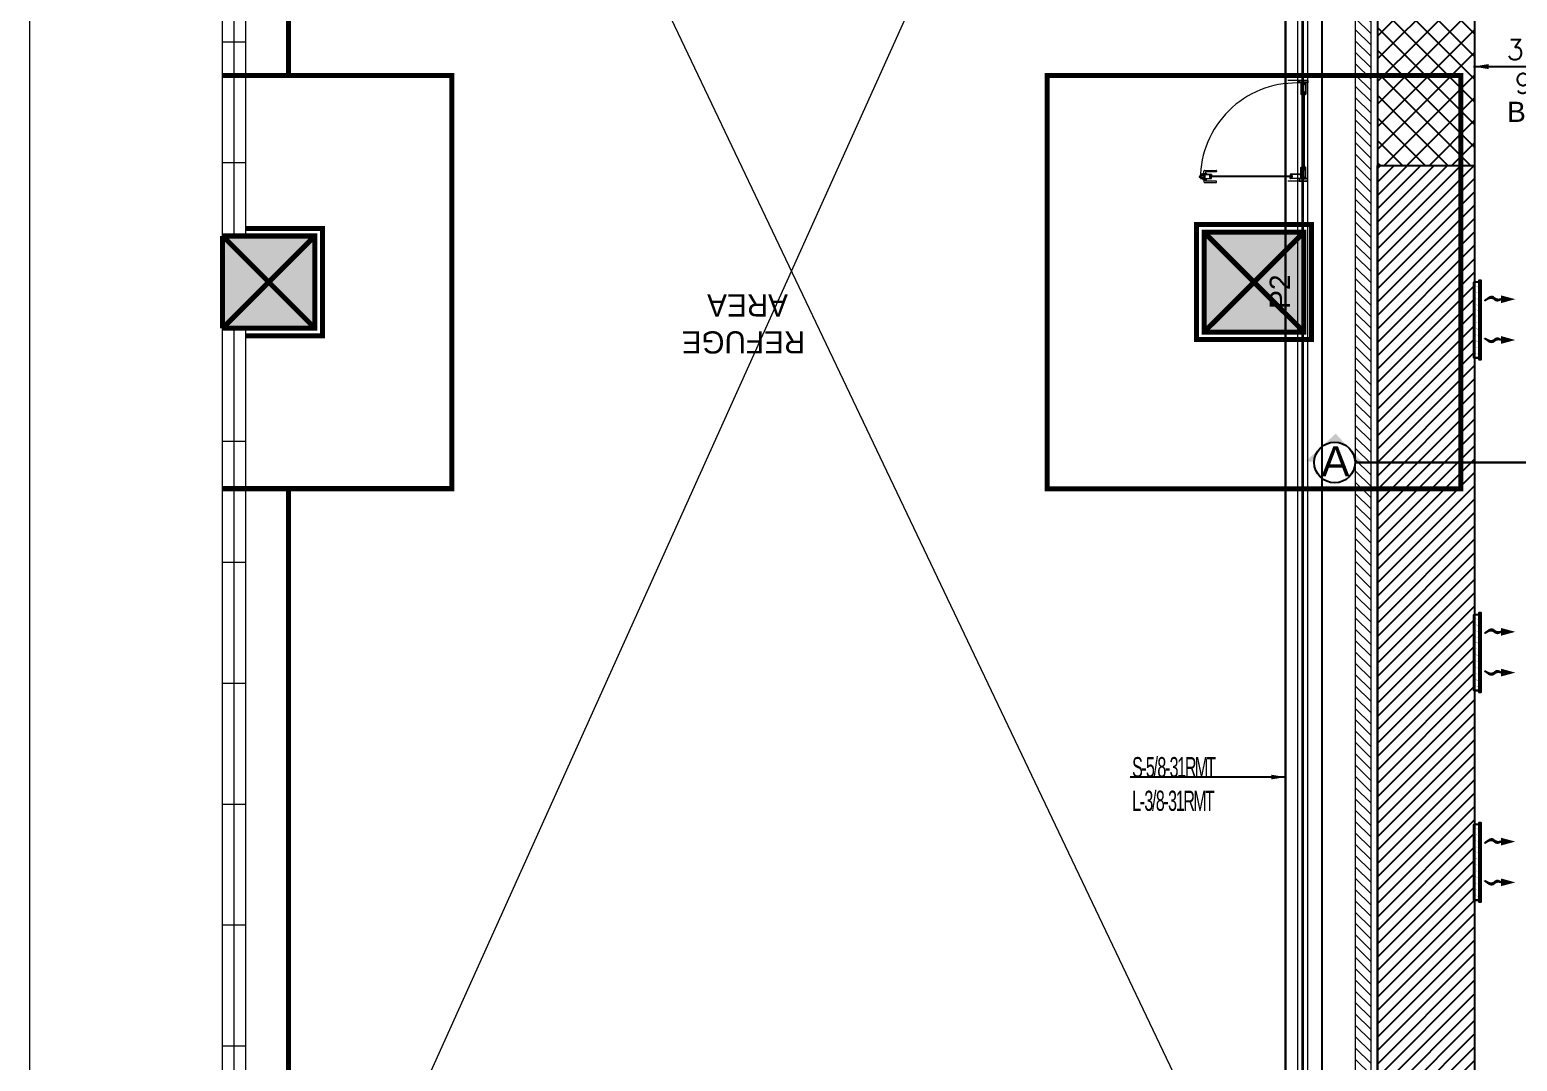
# Model space of a CAD drawing. Header units: millimetres. Extents: x -81374 to 485233, y -39075 to 157313.
# Drawn here: x 16899 to 31653, y -26067 to -15833 of the extents above; entities that cross this region are included whole.
import ezdxf
from ezdxf.enums import TextEntityAlignment as Align

# ---------------------------------------------------------------- set-up
doc = ezdxf.new("R2010")
doc.units = ezdxf.units.MM
for name, pattern in [('baseJE-1236$0$HIDDEN', [0.375, 0.25, -0.125]), ('CENTER', [2, 1.25, -0.25, 0.25, -0.25]), ('HIDDEN', [0.375, 0.25, -0.125])]:
    doc.linetypes.add(name, pattern=pattern)
for name, color, linetype in [('2', 7, 'Continuous'), ('CEN', 252, 'CENTER'), ('ETA-AC-BWD', 13, 'Continuous'), ('ETA-AC-SLAB OPENING', 3, 'baseJE-1236$0$HIDDEN'), ('Hatch 01_UC', 7, 'Continuous'), ('M-HVAC ELLIPTICAL DUCT', 6, 'Continuous'), ('M-HVAC VRV PIPE', 152, 'Continuous'), ('M-HVAC-ELEPTICAL DUCT', 6, 'Continuous'), ('M-HVAC-GRIL', 6, 'Continuous'), ('M-HVAC-INSULATION', 8, 'Continuous'), ('M-HVAC-SUPP', 4, 'Continuous'), ('M-HVAC-SUPPLY AIR DUCT', 4, 'Continuous'), ('M-HVAC-TEXT', 7, 'Continuous'), ('PCE-HVACTEXT', 7, 'Continuous')]:
    doc.layers.add(name, color=color, linetype=linetype)
for name, color, linetype, lineweight in [('CB-AC CABLE TRAY', 213, 'Continuous', 15), ('DRAIN PIPE', 76, 'Continuous', 30), ('G-IMPT', 8, 'Continuous', 5), ('M HVAC GRILLE', 6, 'Continuous', 13)]:
    doc.layers.add(name, color=color, linetype=linetype, lineweight=lineweight)
doc.styles.add('COREWALL-KEY PLAN$0$str001', font='arial.ttf', dxfattribs={"width": 0.9, "height": 0.117188})
doc.styles.add('Herbalife_Third Floor - Furniture Layout - 210201$0$CG', font='GOTHIC.TTF')
doc.styles.add('R', font='romans.shx')
doc.styles.add('ROMAND', font='romand__.ttf')
doc.styles.add('romans', font='stylu.ttf', dxfattribs={"height": 125})
doc.styles.add('rs', font='romans.shx', dxfattribs={"width": 0.75})
doc.styles.get("Standard").update_dxf_attribs({"font": 'arial.ttf'})
doc.dimstyles.new('GLAZ ALU', dxfattribs={"dimscale": 100, "dimtxt": 2, "dimasz": 1.4, "dimexe": 0.8, "dimexo": 0.8, "dimgap": 0.75, "dimtad": 1, "dimdec": 0, "dimzin": 0, "dimdsep": 46, "dimtxsty": 'rs', "dimcen": 0.09, "dimclrd": 8, "dimclre": 8, "dimclrt": 2, "dimadec": 0, "dimazin": 0, "dimtfac": 1, "dimtdec": 0, "dimtmove": 0, "dimatfit": 3, "dimfxl": 1, "dimtolj": 1, "dimtzin": 0, "dimarcsym": 0})
doc.dimstyles.new('Vayucon', dxfattribs={"dimtxt": 200, "dimasz": 150, "dimexe": 0, "dimexo": 0, "dimgap": 9e-05, "dimtad": 1, "dimdec": 0, "dimrnd": 5, "dimzin": 0, "dimdsep": 46, "dimtxsty": 'ROMAND', "dimcen": 90, "dimclre": 99, "dimclrt": 7, "dimadec": 0, "dimazin": 0, "dimtfac": 1, "dimtdec": 0, "dimtofl": 0, "dimtmove": 1, "dimatfit": 3, "dimfxl": 1, "dimtolj": 1, "dimtzin": 0, "dimarcsym": 0})

# ---------------------------------------------------------------- blocks, each defined once
blk = doc.blocks.new('ng')
at = {"layer": 'CEN', "color": 9, "linetype": 'HIDDEN', "lineweight": 0, "ltscale": 1500, "true_color": 0xc7c8ca}
for p, q in [((66946, 59831), (66946, 65694)), ((66946, 49779), (66946, 55731))]:
    blk.add_line(p, q, dxfattribs=at)
at = {"layer": 'CEN', "color": 9, "linetype": 'Continuous', "lineweight": 0, "true_color": 0xc7c8ca}
for p, q in [((56874, 58277), (57865, 58277)), ((57865, 58277), (56874, 57286)), ((56874, 58277), (57865, 57286)), ((56874, 57286), (56874, 58277)), ((57865, 58277), (57865, 57286)), ((66685, 57324), (66685, 58239)), ((66685, 58239), (67600, 58239)), ((67600, 58239), (66685, 57324)), ((66685, 58239), (67600, 57324)), ((66685, 58239), (67600, 57324)), ((67600, 58239), (66685, 57324)), ((66685, 58239), (67600, 58239)), ((66685, 57324), (66685, 58239)), ((67600, 58239), (67600, 57349)), ((67600, 58239), (67600, 57324)), ((57865, 57286), (56874, 57286)), ((67600, 57324), (66685, 57324)), ((67600, 57324), (66685, 57324))]:
    blk.add_line(p, q, dxfattribs=at)
at = {"layer": 'CEN', "color": 9, "linetype": 'HIDDEN', "lineweight": 0, "ltscale": 1500, "true_color": 0xc7c8ca}
blk.add_lwpolyline([(55319, 59832), (59420, 59832), (59420, 55731), (55319, 55731)], close=True, dxfattribs=at)
blk.add_lwpolyline([(67597, 59831), (65327, 59831), (65327, 55731), (67597, 55731)], dxfattribs=at)
at = {"layer": 'CEN', "color": 9, "linetype": 'Continuous', "lineweight": 0, "true_color": 0xc7c8ca}
for points in [[(56799, 58352), (57940, 58352), (57940, 57211), (56799, 57211)], [(56874, 58277), (57865, 58277), (57865, 57286), (56874, 57286)]]:
    blk.add_lwpolyline(points, close=True, dxfattribs=at)
for points in [[(67371, 58314), (66610, 58314), (66610, 57249), (67371, 57249)], [(67371, 58239), (66685, 58239), (66685, 57324), (67371, 57324)]]:
    blk.add_lwpolyline(points, dxfattribs=at)
blk = doc.blocks.new('A$C4A242C7C')
at = {"layer": '2', "color": 6, "linetype": 'Continuous'}
for p, q in [((0, 116), (1, 116)), ((0, 4), (0, 115)), ((1, 115), (13, 115)), ((2, 113), (10, 113)), ((2, 4), (2, 113)), ((4, 2), (41, 2)), ((4, 0), (41, 0)), ((10, 104), (10, 113)), ((11, 103), (13, 95)), ((14, 111), (12, 111)), ((12, 105), (12, 111)), ((14, 105), (12, 105)), ((13, 115), (13, 113)), ((15, 113), (13, 113)), ((15, 104), (13, 104)), ((13, 104), (15, 96)), ((14, 110), (14, 111)), ((14, 110), (15, 110)), ((14, 106), (15, 106)), ((14, 106), (14, 105)), ((15, 113), (15, 110)), ((15, 104), (15, 106)), ((15, 96), (23, 96)), ((30, 94), (15, 94)), ((30, 96), (23, 96)), ((32, 113), (30, 113)), ((30, 113), (30, 110)), ((31, 110), (30, 110)), ((31, 106), (30, 106)), ((30, 104), (30, 106)), ((30, 104), (32, 104)), ((32, 104), (30, 96)), ((31, 111), (33, 111)), ((31, 110), (31, 111)), ((31, 106), (31, 105)), ((31, 105), (33, 105)), ((32, 115), (32, 113)), ((44, 115), (32, 115)), ((34, 103), (32, 95)), ((33, 105), (33, 111)), ((35, 113), (43, 113)), ((35, 104), (35, 113)), ((39, 8), (39, 12)), ((42, 14), (40, 14)), ((44, 12), (41, 12)), ((40, 9), (40, 11)), ((44, 8), (41, 8)), ((42, 6), (40, 6)), ((43, 14), (43, 113)), ((43, 4), (43, 6)), ((45, 116), (44, 116)), ((44, 12), (44, 12)), ((44, 11), (44, 11)), ((44, 9), (44, 9)), ((44, 8), (44, 8)), ((45, 12), (45, 115)), ((45, 4), (45, 8))]:
    blk.add_line(p, q, dxfattribs=at)
for centre, radius, start, end in [((0, 115), 0.4, 90, 180), ((4, 4), 4, 180, 270), ((1, 115), 0.4, 0, 90), ((1, 115), 0.4, 180, 270), ((4, 4), 2, 180, 270), ((12, 104), 2, 180, 195), ((15, 96), 2, 195, 270), ((14, 110), 0.2, 180, 285), ((14, 106), 0.2, 75, 180), ((15, 110), 0.4, 285, 15), ((15, 106), 0.4, 345, 75), ((30, 110), 0.4, 165, 255), ((30, 106), 0.4, 105, 195), ((30, 96), 2, 270, 345), ((31, 110), 0.2, 255, 0), ((31, 106), 0.2, 0, 105), ((33, 104), 2, 345, 0), ((40, 12), 2, 90, 180), ((40, 8), 2, 180, 270), ((41, 11), 0.4, 90, 180), ((41, 9), 0.4, 180, 270), ((41, 4), 4, 270, 0), ((41, 4), 2, 270, 0), ((42, 14), 0.5, 270, 0), ((42, 6), 0.5, 0, 90), ((44, 115), 0.4, 90, 180), ((44, 115), 0.4, 270, 0), ((44, 12), 0.5, 270, 0), ((44, 12), 0.4, 180, 270), ((44, 8), 0.5, 0, 90), ((44, 8), 0.4, 90, 180), ((45, 115), 0.4, 0, 90)]:
    blk.add_arc(centre, radius, start, end, dxfattribs=at)
blk = doc.blocks.new('floor plan 1')
at = {"layer": 'G-IMPT', "ltscale": 500}
h = blk.add_hatch(color=8, dxfattribs=at)
h.dxf.hatch_style = 1
h.paths.add_polyline_path([(28633, -20243), (29625, -20243), (29625, -21234), (28633, -21234)])
h = blk.add_hatch(color=8, dxfattribs=at)
h.dxf.hatch_style = 1
h.paths.add_polyline_path([(38444, -20281), (39359, -20281), (39359, -21196), (38444, -21196)])
at = {"layer": 'G-IMPT', "color": 8, "linetype": 'Continuous'}
blk.add_line((41272, 0), (41272, -82350), dxfattribs=at)
at = {"layer": 'G-IMPT', "color": 8, "ltscale": 500}
for p, q in [((28795, -10517), (38444, -30778)), ((38369, -10517), (29585, -30017)), ((28595, -11270, 0), (28595, -30017, 0)), ((28639, -11270, 0), (28639, -30017, 0)), ((28651, -11270, 0), (28651, -30017, 0)), ((28695, -11270, 0), (28695, -30017, 0)), ((28595, -21740), (28595, -21764)), ((28681, -21740), (28595, -21740)), ((28595, -21740), (28695, -21740)), ((28595, -21740), (28795, -21740)), ((28595, -21764), (28681, -21764)), ((28597, -21742), (28597, -21762)), ((28679, -21742), (28597, -21742)), ((28597, -21762), (28679, -21762)), ((28615, -21774), (28613, -21774)), ((28615, -21774), (28613, -21774)), ((28615, -21775), (28613, -21774)), ((28615, -21775), (28613, -21775)), ((28615, -21775), (28613, -21775)), ((28615, -21775), (28613, -21776)), ((28615, -21775), (28613, -21776)), ((28615, -21775), (28615, -21774)), ((28621, -21774), (28615, -21774)), ((28621, -21775), (28615, -21775)), ((28617, -21775), (28617, -21774)), ((28618, -21764), (28664, -21764)), ((28618, -21765), (28618, -21764)), ((28663, -21765), (28618, -21765)), ((28619, -21775), (28619, -21774)), ((28621, -21775), (28621, -21774)), ((28660, -21769), (28660, -21804)), ((28661, -21769), (28661, -21804)), ((28663, -21765), (28769, -21765)), ((28663, -21767), (28767, -21767)), ((28663, -21806), (28665, -21806)), ((28663, -21808), (28667, -21808)), ((28666, -21806), (28666, -21804)), ((28667, -21802), (28671, -21802)), ((28667, -21807), (28667, -21804)), ((28667, -21807), (28668, -21807)), ((28670, -21804), (28668, -21804)), ((28668, -21804), (28668, -21809)), ((28668, -21804), (28670, -21804)), ((28670, -21806), (28668, -21806)), ((28670, -21808), (28668, -21808)), ((28668, -21808), (28668, -21808)), ((28670, -21809), (28668, -21809)), ((28668, -21809), (28668, -21812)), ((28669, -21809), (28668, -21812)), ((28669, -21809), (28669, -21812)), ((28669, -21809), (28670, -21812)), ((28669, -21809), (28670, -21812)), ((28669, -21809), (28669, -21812)), ((28670, -21804), (28670, -21809)), ((28670, -21808), (28670, -21808)), ((28670, -21809), (28670, -21812)), ((28671, -21807), (28671, -21804)), ((28671, -21807), (28671, -21807)), ((28671, -21808), (28769, -21808)), ((28673, -21806), (28673, -21804)), ((28673, -21806), (28767, -21806)), ((28679, -21762), (28679, -21742)), ((28681, -21764), (28681, -21740)), ((28749, -21794), (28749, -21779)), ((28758, -21775), (28750, -21777)), ((28758, -21798), (28750, -21796)), ((28758, -21777), (28751, -21779)), ((28751, -21779), (28751, -21787)), ((28751, -21794), (28751, -21787)), ((28758, -21796), (28751, -21794)), ((28758, -21779), (28758, -21777)), ((28758, -21779), (28760, -21780)), ((28758, -21783), (28760, -21782)), ((28758, -21790), (28758, -21783)), ((29561, -21787), (28758, -21787)), ((28760, -21792), (28758, -21790)), ((28758, -21794), (28758, -21796)), ((28758, -21794), (28760, -21794)), ((28759, -21775), (28767, -21775)), ((28759, -21779), (28759, -21777)), ((28759, -21777), (28766, -21777)), ((28761, -21779), (28759, -21779)), ((28759, -21795), (28759, -21796)), ((28761, -21795), (28759, -21795)), ((28759, -21796), (28766, -21796)), ((28759, -21798), (28767, -21798)), ((28760, -21782), (29559, -21782)), ((29559, -21792), (28760, -21792)), ((28761, -21779), (28761, -21780)), ((28761, -21795), (28761, -21794)), ((28764, -21779), (28764, -21780)), ((28764, -21779), (28766, -21779)), ((28764, -21795), (28764, -21794)), ((28764, -21795), (28766, -21795)), ((28767, -21779), (28765, -21780)), ((28767, -21794), (28765, -21794)), ((28766, -21779), (28766, -21777)), ((28766, -21795), (28766, -21796)), ((28767, -21767), (28767, -21775)), ((28769, -21778), (28767, -21778)), ((28767, -21779), (28767, -21778)), ((28767, -21796), (28767, -21794)), ((28769, -21796), (28767, -21796)), ((28767, -21798), (28767, -21806)), ((28769, -21767), (28769, -21778)), ((28769, -21807), (28769, -21796)), ((28770, -21766), (28770, -21766)), ((28770, -21808), (28770, -21808)), ((29501, -21730), (29501, -21737)), ((29621, -21727), (29504, -21727)), ((29504, -21740), (29608, -21740)), ((29504, -21833), (29608, -21833)), ((29549, -21766), (29549, -21766)), ((29549, -21808), (29549, -21808)), ((29656, -21765), (29550, -21765)), ((29550, -21767), (29550, -21778)), ((29550, -21778), (29552, -21778)), ((29550, -21796), (29552, -21796)), ((29550, -21807), (29550, -21796)), ((29648, -21808), (29550, -21808)), ((29552, -21767), (29552, -21775)), ((29656, -21767), (29552, -21767)), ((29561, -21775), (29552, -21775)), ((29552, -21779), (29552, -21778)), ((29552, -21779), (29554, -21780)), ((29552, -21796), (29552, -21794)), ((29552, -21794), (29554, -21794)), ((29552, -21798), (29552, -21806)), ((29561, -21798), (29552, -21798)), ((29646, -21806), (29552, -21806)), ((29554, -21779), (29554, -21777)), ((29560, -21777), (29554, -21777)), ((29555, -21779), (29554, -21779)), ((29554, -21795), (29554, -21796)), ((29555, -21795), (29554, -21795)), ((29560, -21796), (29554, -21796)), ((29555, -21779), (29555, -21780)), ((29555, -21795), (29555, -21794)), ((29558, -21779), (29559, -21780)), ((29558, -21795), (29559, -21794)), ((29561, -21779), (29559, -21780)), ((29559, -21779), (29560, -21779)), ((29561, -21783), (29559, -21782)), ((29559, -21792), (29561, -21790)), ((29561, -21794), (29559, -21794)), ((29559, -21795), (29560, -21795)), ((29560, -21779), (29560, -21777)), ((29560, -21795), (29560, -21796)), ((29561, -21775), (29569, -21777)), ((29561, -21779), (29561, -21777)), ((29561, -21777), (29568, -21779)), ((29561, -21790), (29561, -21783)), ((29561, -21794), (29561, -21796)), ((29561, -21796), (29568, -21794)), ((29561, -21798), (29569, -21796)), ((29568, -21779), (29568, -21787)), ((29568, -21794), (29568, -21787)), ((29570, -21794), (29570, -21779)), ((29598, -21761), (29598, -21765)), ((29598, -21813), (29598, -21808)), ((29635, -21757), (29601, -21757)), ((29635, -21816), (29601, -21816)), ((29611, -21744), (29611, -21757)), ((29611, -21830), (29611, -21816)), ((29623, -21765), (29613, -21765)), ((29613, -21765), (29613, -21808)), ((29613, -21808), (29623, -21808)), ((29623, -21808), (29623, -21765)), ((29658, -21779), (29623, -21779)), ((29623, -21779), (29623, -21794)), ((29623, -21794), (29658, -21794)), ((29625, -21757), (29625, -21730)), ((29625, -21816), (29625, -21843)), ((29638, -21765), (29638, -21761)), ((29638, -21808), (29638, -21813)), ((29647, -21806), (29647, -21804)), ((29652, -21802), (29648, -21802)), ((29648, -21807), (29648, -21804)), ((29649, -21807), (29648, -21807)), ((29649, -21804), (29651, -21804)), ((29649, -21804), (29649, -21809)), ((29651, -21804), (29649, -21804)), ((29649, -21806), (29651, -21806)), ((29649, -21808), (29651, -21808)), ((29649, -21808), (29649, -21808)), ((29649, -21809), (29651, -21809)), ((29650, -21809), (29649, -21812)), ((29649, -21809), (29649, -21812)), ((29650, -21809), (29650, -21812)), ((29650, -21809), (29650, -21812)), ((29650, -21809), (29651, -21812)), ((29651, -21804), (29651, -21809)), ((29652, -21807), (29651, -21807)), ((29651, -21808), (29651, -21808)), ((29651, -21809), (29651, -21812)), ((29651, -21809), (29651, -21812)), ((29652, -21807), (29652, -21804)), ((29656, -21808), (29652, -21808)), ((29653, -21806), (29653, -21804)), ((29656, -21806), (29654, -21806)), ((29658, -21769), (29658, -21804)), ((29658, -21795), (29658, -21778)), ((29658, -21778), (29660, -21778)), ((29658, -21794), (29658, -21779)), ((29660, -21795), (29658, -21795)), ((29660, -21769), (29660, -21804)), ((29660, -21796), (29660, -21777)), ((29660, -21777), (29662, -21777)), ((29660, -21778), (29660, -21795)), ((29662, -21796), (29660, -21796)), ((29662, -21777), (29662, -21796)), ((29674, -21781), (29662, -21781)), ((29662, -21784), (29674, -21784)), ((29662, -21792), (29663, -21792)), ((29663, -21792), (29674, -21784)), ((29674, -21784), (29674, -21781)), ((28633, -21866), (28635, -21864)), ((28633, -22612), (28633, -21866)), ((28635, -21864), (28641, -21864)), ((28641, -21864), (28643, -21866)), ((28643, -21866), (28643, -22612)), ((29501, -21843), (29501, -21837)), ((29621, -21847), (29504, -21847)), ((28595, -22740), (28595, -22716)), ((28595, -22716), (28681, -22716)), ((28597, -22738), (28597, -22718)), ((28597, -22718), (28679, -22718)), ((28615, -22702), (28613, -22701)), ((28615, -22702), (28613, -22702)), ((28615, -22702), (28613, -22702)), ((28615, -22703), (28613, -22703)), ((28615, -22703), (28613, -22704)), ((28615, -22703), (28613, -22704)), ((28615, -22703), (28613, -22703)), ((28615, -22702), (28615, -22703)), ((28621, -22702), (28615, -22702)), ((28621, -22703), (28615, -22703)), ((28617, -22702), (28617, -22703)), ((28619, -22702), (28619, -22703)), ((28621, -22702), (28621, -22703)), ((28633, -22612), (28635, -22613)), ((28635, -22613), (28641, -22613)), ((28641, -22613), (28643, -22612)), ((28679, -22718), (28679, -22738)), ((28681, -22716), (28681, -22740)), ((28681, -22740), (28595, -22740)), ((28595, -22740), (28695, -22740)), ((28679, -22738), (28597, -22738)), ((28597, -22740), (28795, -22740))]:
    blk.add_line(p, q, dxfattribs=at)
at = {"layer": 'G-IMPT', "color": 55, "linetype": 'Continuous', "true_color": 0xb49f4b}
for p, q in [((39130, -11232), (39130, -20281)), ((39359, -11232), (39359, -20281)), ((39130, -21196), (39130, -30092)), ((39359, -21196), (39359, -30092))]:
    blk.add_line(p, q, dxfattribs=at)
at = {"layer": 'G-IMPT', "linetype": 'Continuous'}
for p, q in [((39245, -11232), (39245, -20281)), ((39130, -13157), (39359, -13157)), ((39130, -14357), (39359, -14357)), ((39130, -15557), (39359, -15557)), ((39130, -16757), (39359, -16757)), ((39130, -17957), (39359, -17957)), ((39130, -19157), (39359, -19157)), ((39245, -21196), (39245, -30092)), ((39130, -21920), (39359, -21920)), ((39130, -23120), (39359, -23120))]:
    blk.add_line(p, q, dxfattribs=at)
at = {"layer": 'G-IMPT', "color": 8, "ltscale": 500}
for centre, radius, start, end in [((30901, -15868), 12778, 49.907, 259.6032), ((28710, -21763), 951, 266.5059, 357.1815), ((28663, -21769), 3.81, 90, 180), ((28663, -21804), 3.81, 180, 270), ((28663, -21769), 1.9, 90, 180), ((28663, -21804), 1.9, 180, 270), ((28665, -21806), 0.476, 270, 0), ((28667, -21804), 1.9, 90, 180), ((28668, -21804), 0.381, 90, 180), ((28667, -21808), 0.476, 270, 0), ((28668, -21808), 0.381, 0, 90), ((28670, -21804), 0.381, 0, 90), ((28671, -21808), 0.381, 90, 180), ((28671, -21808), 0.476, 180, 270), ((28671, -21804), 1.9, 0, 90), ((28673, -21806), 0.476, 180, 270), ((28751, -21779), 1.9, 105, 180), ((28751, -21794), 1.9, 180, 255), ((28759, -21777), 1.9, 90, 105), ((28759, -21796), 1.9, 255, 270), ((28760, -21779), 0.381, 255, 345), ((28760, -21794), 0.381, 15, 105), ((28761, -21779), 0.19, 345, 90), ((28761, -21795), 0.19, 270, 15), ((28764, -21779), 0.19, 90, 195), ((28765, -21779), 0.381, 195, 285), ((28765, -21794), 0.381, 75, 165), ((28764, -21795), 0.19, 165, 270), ((28769, -21766), 0.381, 0, 90), ((28769, -21767), 0.381, 90, 180), ((28769, -21766), 0.381, 270, 0), ((28769, -21807), 0.381, 180, 270), ((28769, -21808), 0.381, 0, 90), ((28769, -21808), 0.381, 270, 0), ((29504, -21730), 3.33, 90, 180), ((29504, -21737), 3.33, 180, 270), ((29504, -21837), 3.33, 90, 180), ((29550, -21766), 0.381, 90, 180), ((29550, -21766), 0.381, 180, 270), ((29550, -21808), 0.381, 90, 180), ((29550, -21808), 0.381, 180, 270), ((29550, -21767), 0.381, 0, 90), ((29550, -21807), 0.381, 270, 0), ((29554, -21779), 0.381, 255, 345), ((29554, -21794), 0.381, 15, 105), ((29555, -21779), 0.19, 345, 90), ((29555, -21795), 0.19, 270, 15), ((29559, -21779), 0.19, 90, 195), ((29559, -21795), 0.19, 165, 270), ((29559, -21779), 0.381, 195, 285), ((29559, -21794), 0.381, 75, 165), ((29561, -21777), 1.9, 75, 90), ((29561, -21796), 1.9, 270, 285), ((29568, -21779), 1.9, 0, 75), ((29568, -21794), 1.9, 285, 0), ((29601, -21761), 3.33, 90, 180), ((29601, -21813), 3.33, 180, 270), ((29608, -21744), 3.33, 0, 90), ((29608, -21830), 3.33, 270, 0), ((29621, -21730), 3.33, 0, 90), ((29635, -21761), 3.33, 0, 90), ((29635, -21813), 3.33, 270, 0), ((29646, -21806), 0.476, 270, 0), ((29648, -21804), 1.9, 90, 180), ((29649, -21804), 0.381, 90, 180), ((29648, -21808), 0.476, 270, 0), ((29649, -21808), 0.381, 0, 90), ((29651, -21804), 0.381, 0, 90), ((29651, -21808), 0.381, 90, 180), ((29652, -21808), 0.476, 180, 270), ((29652, -21804), 1.9, 0, 90), ((29654, -21806), 0.476, 180, 270), ((29656, -21769), 3.81, 0, 90), ((29656, -21769), 1.9, 0, 90), ((29656, -21804), 3.81, 270, 0), ((29656, -21804), 1.9, 270, 0), ((29504, -21843), 3.33, 180, 270), ((29621, -21843), 3.33, 270, 0)]:
    blk.add_arc(centre, radius, start, end, dxfattribs=at)
at = {"layer": 'G-IMPT', "color": 8, "ltscale": 500, "extrusion": (0, 0, -1)}
blk.add_arc((-28667, -21767), 4.58, 51.7937, 23.4563, dxfattribs=at)
at = {"layer": 'G-IMPT', "color": 8, "ltscale": 500}
for points in [[(28763, -21782), (28762, -21780), (28763, -21780), (28763, -21781)], [(28763, -21781), (28763, -21780), (28764, -21780), (28764, -21781)], [(28764, -21782), (28764, -21779), (28764, -21780), (28764, -21781)], [(28764, -21781), (28764, -21780), (28764, -21779), (28764, -21782)], [(28764, -21781), (28764, -21780), (28765, -21780), (28765, -21781)], [(28764, -21793), (28764, -21793), (28764, -21794), (28764, -21792)], [(28765, -21782), (28765, -21780), (28766, -21780), (28766, -21781)], [(28765, -21781), (28765, -21780), (28765, -21780), (28765, -21782)], [(28765, -21792), (28765, -21793), (28766, -21794), (28766, -21793)], [(28765, -21793), (28765, -21793), (28765, -21793), (28765, -21792)], [(28766, -21781), (28766, -21780), (28767, -21780), (28768, -21781)], [(28766, -21793), (28766, -21794), (28767, -21794), (28768, -21792)], [(28768, -21781), (28767, -21780), (28768, -21778), (28768, -21782)], [(28768, -21792), (28767, -21794), (28768, -21796), (28768, -21791)], [(28768, -21782), (28768, -21778), (28769, -21778), (28769, -21782)], [(28768, -21791), (28768, -21796), (28769, -21796), (28769, -21791)], [(29551, -21782), (29551, -21778), (29550, -21778), (29550, -21782)], [(29551, -21791), (29551, -21796), (29550, -21796), (29550, -21791)], [(29551, -21781), (29552, -21780), (29551, -21778), (29551, -21782)], [(29553, -21781), (29553, -21780), (29552, -21780), (29551, -21781)], [(29551, -21792), (29552, -21794), (29551, -21796), (29551, -21791)], [(29553, -21793), (29553, -21794), (29552, -21794), (29551, -21792)], [(29554, -21782), (29554, -21780), (29553, -21780), (29553, -21781)], [(29554, -21792), (29554, -21793), (29553, -21794), (29553, -21793)], [(29554, -21781), (29554, -21780), (29554, -21780), (29554, -21782)], [(29555, -21781), (29555, -21780), (29554, -21780), (29554, -21781)], [(29554, -21793), (29554, -21793), (29554, -21793), (29554, -21792)], [(29555, -21782), (29555, -21779), (29555, -21780), (29555, -21781)], [(29555, -21781), (29555, -21780), (29555, -21779), (29555, -21782)], [(29556, -21781), (29556, -21780), (29555, -21780), (29555, -21781)], [(29555, -21793), (29555, -21793), (29555, -21794), (29555, -21792)], [(29556, -21782), (29557, -21780), (29556, -21780), (29556, -21781)]]:
    blk.add_3dface(points, dxfattribs=at)
at = {"layer": 'CEN', "linetype": 'Continuous'}
blk.add_blockref('ng', (-28240, -78520), dxfattribs=at)
at = {"layer": 'G-IMPT', "color": 8, "ltscale": 500, "xscale": 0.9523809523809528, "yscale": 0.9523809523809528, "zscale": 0.9523809523809528, "rotation": 180}
blk.add_blockref('A$C4A242C7C', (28660, -21765), dxfattribs=at)
at = {"layer": 'G-IMPT', "color": 8, "ltscale": 500, "xscale": -0.9523809523809528, "yscale": 0.9523809523809528, "zscale": 0.9523809523809526}
blk.add_blockref('A$C4A242C7C', (28660, -22712), dxfattribs=at)
at = {"layer": 'G-IMPT', "color": 8, "ltscale": 500, "style": 'Herbalife_Third Floor - Furniture Layout - 210201$0$CG'}
for s, p in [('REFUGE', (33580, -20250)), ('AREA', (33752, -20617))]:
    blk.add_text(s, height=220, dxfattribs=at).set_placement(p)
at = {"layer": 'G-IMPT', "color": 8, "ltscale": 500}
for rotation, p in [(359.9992, (39681, -4990, 0)), (359.9992, (35887, -10139, 0)), (270.0008, (28873, -20643, 0)), (359.9992, (11975, -26935, 0)), (359.9992, (15268, -26935, 0)), (359.9992, (26686, -26988, 0)), (270.0008, (15861, -28615, 0)), (89.9992, (23698, -33301, 0)), (89.9992, (23598, -35338, 0)), (89.9992, (23598, -37388, 0)), (359.9992, (13750, -37782, 0)), (89.9992, (23698, -40747, 0)), (89.9992, (23598, -44302, 0)), (89.9992, (23598, -46399, 0)), (89.9992, (23698, -48340, 0)), (89.9992, (23698, -54280, 0)), (359.9992, (27418, -55702, 0)), (89.9992, (9672, -65857, 0)), (359.9992, (4684, -67403, 0)), (359.9992, (8737, -67403, 0))]:
    blk.add_attdef('PARTITIONTYPE', text='', height=200, rotation=rotation, dxfattribs=at).set_placement(p, align=Align.MIDDLE_CENTER)
mesh = blk.add_polyface(dxfattribs=at)
corners = [(28633, -21874), (28629, -21874), (28631, -21873), (28632, -21874)]
mesh.append_faces([[corners[k] for k in face] for face in [(0, 1, 2, 3)]], dxfattribs={"color": 8})
mesh = blk.add_polyface(dxfattribs=at)
corners = [(28633, -21875), (28629, -21875), (28629, -21874), (28633, -21874)]
mesh.append_faces([[corners[k] for k in face] for face in [(0, 1, 2, 3)]], dxfattribs={"color": 8})
mesh = blk.add_polyface(dxfattribs=at)
corners = [(28632, -21871), (28631, -21871), (28631, -21870), (28632, -21870)]
mesh.append_faces([[corners[k] for k in face] for face in [(0, 1, 2, 3)]], dxfattribs={"color": 8})
mesh = blk.add_polyface(dxfattribs=at)
corners = [(28632, -21870), (28631, -21870), (28631, -21870), (28633, -21870)]
mesh.append_faces([[corners[k] for k in face] for face in [(0, 1, 2, 3)]], dxfattribs={"color": 8})
mesh = blk.add_polyface(dxfattribs=at)
corners = [(28633, -21870), (28631, -21870), (28632, -21870), (28632, -21870)]
mesh.append_faces([[corners[k] for k in face] for face in [(0, 1, 2, 3)]], dxfattribs={"color": 8})
mesh = blk.add_polyface(dxfattribs=at)
corners = [(28632, -21874), (28631, -21873), (28631, -21871), (28632, -21872)]
mesh.append_faces([[corners[k] for k in face] for face in [(0, 1, 2, 3)]], dxfattribs={"color": 8})
mesh = blk.add_polyface(dxfattribs=at)
corners = [(28632, -21872), (28631, -21871), (28631, -21871), (28633, -21871)]
mesh.append_faces([[corners[k] for k in face] for face in [(0, 1, 2, 3)]], dxfattribs={"color": 8})
mesh = blk.add_polyface(dxfattribs=at)
corners = [(28633, -21871), (28631, -21871), (28631, -21871), (28632, -21871)]
mesh.append_faces([[corners[k] for k in face] for face in [(0, 1, 2, 3)]], dxfattribs={"color": 8})
mesh = blk.add_polyface(dxfattribs=at)
corners = [(28632, -21869), (28632, -21868), (28632, -21868), (28633, -21868)]
mesh.append_faces([[corners[k] for k in face] for face in [(0, 1, 2, 3)]], dxfattribs={"color": 8})
mesh = blk.add_polyface(dxfattribs=at)
corners = [(28632, -21870), (28632, -21870), (28632, -21868), (28632, -21869)]
mesh.append_faces([[corners[k] for k in face] for face in [(0, 1, 2, 3)]], dxfattribs={"color": 8})
mesh = blk.add_polyface(dxfattribs=at)
corners = [(28644, -21869), (28645, -21868), (28645, -21868), (28643, -21868)]
mesh.append_faces([[corners[k] for k in face] for face in [(3, 2, 1, 0)]], dxfattribs={"color": 8})
mesh = blk.add_polyface(dxfattribs=at)
corners = [(28644, -21870), (28645, -21870), (28646, -21870), (28643, -21870)]
mesh.append_faces([[corners[k] for k in face] for face in [(3, 2, 1, 0)]], dxfattribs={"color": 8})
mesh = blk.add_polyface(dxfattribs=at)
corners = [(28643, -21870), (28646, -21870), (28645, -21870), (28644, -21870)]
mesh.append_faces([[corners[k] for k in face] for face in [(3, 2, 1, 0)]], dxfattribs={"color": 8})
mesh = blk.add_polyface(dxfattribs=at)
corners = [(28644, -21872), (28645, -21871), (28645, -21871), (28643, -21871)]
mesh.append_faces([[corners[k] for k in face] for face in [(3, 2, 1, 0)]], dxfattribs={"color": 8})
mesh = blk.add_polyface(dxfattribs=at)
corners = [(28643, -21871), (28645, -21871), (28645, -21871), (28644, -21871)]
mesh.append_faces([[corners[k] for k in face] for face in [(3, 2, 1, 0)]], dxfattribs={"color": 8})
mesh = blk.add_polyface(dxfattribs=at)
corners = [(28643, -21874), (28647, -21874), (28645, -21873), (28644, -21874)]
mesh.append_faces([[corners[k] for k in face] for face in [(3, 2, 1, 0)]], dxfattribs={"color": 8})
mesh = blk.add_polyface(dxfattribs=at)
corners = [(28643, -21875), (28647, -21875), (28647, -21874), (28643, -21874)]
mesh.append_faces([[corners[k] for k in face] for face in [(3, 2, 1, 0)]], dxfattribs={"color": 8})
mesh = blk.add_polyface(dxfattribs=at)
corners = [(28644, -21870), (28645, -21870), (28645, -21868), (28644, -21869)]
mesh.append_faces([[corners[k] for k in face] for face in [(3, 2, 1, 0)]], dxfattribs={"color": 8})
mesh = blk.add_polyface(dxfattribs=at)
corners = [(28644, -21871), (28645, -21871), (28645, -21870), (28644, -21870)]
mesh.append_faces([[corners[k] for k in face] for face in [(3, 2, 1, 0)]], dxfattribs={"color": 8})
mesh = blk.add_polyface(dxfattribs=at)
corners = [(28644, -21874), (28645, -21873), (28645, -21871), (28644, -21872)]
mesh.append_faces([[corners[k] for k in face] for face in [(3, 2, 1, 0)]], dxfattribs={"color": 8})
mesh = blk.add_polyface(dxfattribs=at)
corners = [(28633, -22602), (28629, -22603), (28629, -22604), (28633, -22603)]
mesh.append_faces([[corners[k] for k in face] for face in [(3, 2, 1, 0)]], dxfattribs={"color": 8})
mesh = blk.add_polyface(dxfattribs=at)
corners = [(28633, -22603), (28629, -22604), (28631, -22604), (28632, -22604)]
mesh.append_faces([[corners[k] for k in face] for face in [(3, 2, 1, 0)]], dxfattribs={"color": 8})
mesh = blk.add_polyface(dxfattribs=at)
corners = [(28632, -22604), (28631, -22604), (28631, -22606), (28632, -22606)]
mesh.append_faces([[corners[k] for k in face] for face in [(3, 2, 1, 0)]], dxfattribs={"color": 8})
mesh = blk.add_polyface(dxfattribs=at)
corners = [(28632, -22606), (28631, -22606), (28631, -22606), (28633, -22606)]
mesh.append_faces([[corners[k] for k in face] for face in [(3, 2, 1, 0)]], dxfattribs={"color": 8})
mesh = blk.add_polyface(dxfattribs=at)
corners = [(28633, -22606), (28631, -22606), (28631, -22607), (28632, -22607)]
mesh.append_faces([[corners[k] for k in face] for face in [(3, 2, 1, 0)]], dxfattribs={"color": 8})
mesh = blk.add_polyface(dxfattribs=at)
corners = [(28632, -22607), (28631, -22607), (28631, -22607), (28632, -22607)]
mesh.append_faces([[corners[k] for k in face] for face in [(3, 2, 1, 0)]], dxfattribs={"color": 8})
mesh = blk.add_polyface(dxfattribs=at)
corners = [(28632, -22607), (28631, -22607), (28631, -22608), (28633, -22608)]
mesh.append_faces([[corners[k] for k in face] for face in [(3, 2, 1, 0)]], dxfattribs={"color": 8})
mesh = blk.add_polyface(dxfattribs=at)
corners = [(28633, -22608), (28631, -22608), (28632, -22608), (28632, -22608)]
mesh.append_faces([[corners[k] for k in face] for face in [(3, 2, 1, 0)]], dxfattribs={"color": 8})
mesh = blk.add_polyface(dxfattribs=at)
corners = [(28632, -22608), (28632, -22608), (28632, -22609), (28632, -22609)]
mesh.append_faces([[corners[k] for k in face] for face in [(3, 2, 1, 0)]], dxfattribs={"color": 8})
mesh = blk.add_polyface(dxfattribs=at)
corners = [(28632, -22609), (28632, -22609), (28632, -22610), (28633, -22609)]
mesh.append_faces([[corners[k] for k in face] for face in [(3, 2, 1, 0)]], dxfattribs={"color": 8})
mesh = blk.add_polyface(dxfattribs=at)
corners = [(28643, -22602), (28647, -22603), (28647, -22604), (28643, -22603)]
mesh.append_faces([[corners[k] for k in face] for face in [(0, 1, 2, 3)]], dxfattribs={"color": 8})
mesh = blk.add_polyface(dxfattribs=at)
corners = [(28643, -22603), (28647, -22604), (28645, -22604), (28644, -22604)]
mesh.append_faces([[corners[k] for k in face] for face in [(0, 1, 2, 3)]], dxfattribs={"color": 8})
mesh = blk.add_polyface(dxfattribs=at)
corners = [(28644, -22606), (28645, -22606), (28645, -22606), (28643, -22606)]
mesh.append_faces([[corners[k] for k in face] for face in [(0, 1, 2, 3)]], dxfattribs={"color": 8})
mesh = blk.add_polyface(dxfattribs=at)
corners = [(28643, -22606), (28645, -22606), (28645, -22607), (28644, -22607)]
mesh.append_faces([[corners[k] for k in face] for face in [(0, 1, 2, 3)]], dxfattribs={"color": 8})
mesh = blk.add_polyface(dxfattribs=at)
corners = [(28644, -22607), (28645, -22607), (28646, -22608), (28643, -22608)]
mesh.append_faces([[corners[k] for k in face] for face in [(0, 1, 2, 3)]], dxfattribs={"color": 8})
mesh = blk.add_polyface(dxfattribs=at)
corners = [(28643, -22608), (28646, -22608), (28645, -22608), (28644, -22608)]
mesh.append_faces([[corners[k] for k in face] for face in [(0, 1, 2, 3)]], dxfattribs={"color": 8})
mesh = blk.add_polyface(dxfattribs=at)
corners = [(28644, -22609), (28645, -22609), (28645, -22610), (28643, -22609)]
mesh.append_faces([[corners[k] for k in face] for face in [(0, 1, 2, 3)]], dxfattribs={"color": 8})
mesh = blk.add_polyface(dxfattribs=at)
corners = [(28644, -22604), (28645, -22604), (28645, -22606), (28644, -22606)]
mesh.append_faces([[corners[k] for k in face] for face in [(0, 1, 2, 3)]], dxfattribs={"color": 8})
mesh = blk.add_polyface(dxfattribs=at)
corners = [(28644, -22607), (28645, -22607), (28645, -22607), (28644, -22607)]
mesh.append_faces([[corners[k] for k in face] for face in [(0, 1, 2, 3)]], dxfattribs={"color": 8})
mesh = blk.add_polyface(dxfattribs=at)
corners = [(28644, -22608), (28645, -22608), (28645, -22609), (28644, -22609)]
mesh.append_faces([[corners[k] for k in face] for face in [(0, 1, 2, 3)]], dxfattribs={"color": 8})
blk = doc.blocks.new('RAAAA')
at = {"linetype": 'Continuous', "ltscale": 1000}
for points in [[(363, 0, 0), (363, 0, 0), (364, 0, 0), (364, 0, 0), (365, 0, 0), (366, 0, 0), (367, -1, 0), (368, -1, 0), (369, -1, 0), (371, -1, 0), (373, -2, 0), (374, -2, 0), (377, -2, 0), (379, -3, 0), (381, -3, 0), (384, -4, 0), (387, -4, 0), (390, -5, 0), (393, -5, 0), (397, -6, 0), (400, -6, 0), (404, -7, 0), (408, -8, 0), (412, -8, 0), (416, -9, 0), (421, -10, 0), (421, -10, 0), (425, -11, 0), (430, -11, 0), (435, -11, 0), (439, -11, 0), (444, -11, 0), (449, -11, 0), (454, -10, 0), (459, -10, 0), (464, -9, 0), (468, -7, 0), (473, -6, 0), (478, -4, 0), (483, -2, 0), (488, 0, 0), (494, 2, 0), (499, 4, 0), (504, 7, 0), (509, 10, 0), (514, 13, 0), (519, 16, 0), (525, 20, 0), (530, 24, 0), (535, 28, 0), (541, 32, 0), (546, 36, 0), (546, 36, 0), (552, 40, 0), (557, 44, 0), (563, 48, 0), (568, 51, 0), (574, 54, 0), (580, 56, 0), (586, 58, 0), (592, 60, 0), (598, 61, 0), (604, 62, 0), (610, 62, 0), (616, 62, 0), (622, 62, 0), (628, 61, 0), (635, 60, 0), (641, 59, 0), (648, 57, 0), (654, 55, 0), (661, 52, 0), (668, 49, 0), (675, 46, 0), (681, 42, 0), (688, 38, 0), (695, 33, 0), (702, 28, 0), (702, 28, 0), (709, 23, 0), (716, 19, 0), (722, 14, 0), (728, 10, 0), (734, 5, 0), (740, 1, 0), (745, -2, 0), (750, -6, 0), (755, -9, 0), (759, -13, 0), (763, -15, 0), (767, -18, 0), (771, -21, 0), (774, -23, 0), (777, -25, 0), (779, -27, 0), (782, -29, 0), (784, -31, 0), (786, -32, 0), (787, -33, 0), (789, -34, 0), (790, -35, 0), (790, -35, 0), (791, -35, 0), (791, -36, 0)], [(363, 0, 0), (363, 0, 0), (364, 0, 0), (364, 0, 0), (365, -1, 0), (366, -1, 0), (367, -2, 0), (368, -2, 0), (369, -3, 0), (371, -4, 0), (373, -5, 0), (374, -5, 0), (377, -6, 0), (379, -8, 0), (381, -9, 0), (384, -10, 0), (387, -12, 0), (390, -13, 0), (393, -15, 0), (397, -16, 0), (400, -18, 0), (404, -20, 0), (408, -22, 0), (412, -24, 0), (416, -26, 0), (421, -28, 0), (421, -28, 0), (425, -30, 0), (430, -32, 0), (435, -34, 0), (439, -35, 0), (444, -36, 0), (449, -37, 0), (454, -37, 0), (459, -38, 0), (464, -38, 0), (468, -37, 0), (473, -37, 0), (478, -36, 0), (483, -35, 0), (488, -33, 0), (494, -32, 0), (499, -30, 0), (504, -28, 0), (509, -25, 0), (514, -22, 0), (519, -19, 0), (525, -16, 0), (530, -13, 0), (535, -9, 0), (541, -5, 0), (546, 0, 0), (546, 0, 0), (552, 4, 0), (557, 8, 0), (563, 12, 0), (568, 15, 0), (574, 18, 0), (580, 21, 0), (586, 23, 0), (592, 25, 0), (598, 27, 0), (604, 28, 0), (610, 29, 0), (616, 30, 0), (622, 30, 0), (628, 31, 0), (635, 30, 0), (641, 30, 0), (648, 29, 0), (654, 28, 0), (661, 26, 0), (668, 24, 0), (675, 22, 0), (681, 20, 0), (688, 17, 0), (695, 14, 0), (702, 10, 0), (702, 10, 0), (709, 7, 0), (716, 3, 0), (722, 0, 0), (728, -3, 0), (734, -6, 0), (740, -9, 0), (745, -12, 0), (750, -14, 0), (755, -17, 0), (759, -19, 0), (763, -21, 0), (767, -23, 0), (771, -25, 0), (774, -27, 0), (777, -28, 0), (779, -30, 0), (782, -31, 0), (784, -32, 0), (786, -33, 0), (787, -34, 0), (789, -34, 0), (790, -35, 0), (790, -35, 0), (791, -35, 0), (791, -36, 0)]]:
    blk.add_polyline3d(points, dxfattribs=at)
blk.add_solid([(373, 101), (0, 0), (373, -101)], dxfattribs=at)
blk = doc.blocks.new('zw$77DE')
at = {"layer": 'M-HVAC-GRIL', "linetype": 'ByBlock'}
blk.add_lwpolyline([(0, 750), (0, 771), (-17, 771), (-17, -21), (0, -21), (0, 0), (0, 750), (51, 750), (51, 0), (0, 0), (51, 0), (51, 750), (51, 750)], dxfattribs=at)
at = {"layer": 'M-HVAC-GRIL', "lineweight": 0, "const_width": 1.71}
for points in [[(4, 679), (4, 700), (47, 721), (47, 743)], [(4, 617), (4, 639), (47, 660), (47, 681)], [(4, 556), (4, 577), (47, 599), (47, 620)], [(4, 496), (4, 517), (47, 538), (47, 560)], [(4, 444), (4, 465), (47, 487), (47, 508)], [(4, 382), (4, 403), (47, 425), (47, 446)], [(4, 320), (4, 341), (47, 363), (47, 384)], [(4, 258), (4, 279), (47, 300), (47, 322)], [(4, 195), (4, 217), (47, 238), (47, 260)], [(4, 133), (4, 155), (47, 176), (47, 198)], [(4, 72), (4, 93), (47, 115), (47, 136)], [(4, 10), (4, 32), (47, 53), (47, 75)]]:
    blk.add_lwpolyline(points, dxfattribs=at)
at = {"layer": 'M-HVAC-SUPP'}
for p, xscale, yscale, zscale, rotation in [((-360, 581), 0.3839999997941416, 0.3839999997941416, 0.3839999997941416, 359.7971218112731), ((-360, 176), -0.3839999997941415, 0.3839999997941436, 0.3839999997941436, 180.2028781887378)]:
    blk.add_blockref('RAAAA', p, dxfattribs=dict(at, xscale=xscale, yscale=yscale, zscale=zscale, rotation=rotation))
blk = doc.blocks.new('jyfhg')
at = {"layer": 'M HVAC GRILLE', "color": 7}
blk.add_blockref('zw$77DE', (-100, -700), dxfattribs=at)
blk = doc.blocks.new('*U140')
at = {"layer": 'CB-AC CABLE TRAY', "true_color": 0xa953a0}
h = blk.add_hatch(dxfattribs=at)
h.set_pattern_fill('ANSI31', color=215, scale=25)
h.set_pattern_definition([(45, (-882062.09, 1102758.81), (-56.1266008, 56.1266008), [])])
h.paths.add_polyline_path([(-88705, -150), (-88705, 0), (-65998, 0), (-65998, -150)])
at = {"layer": 'CB-AC CABLE TRAY', "color": 215, "true_color": 0xa953a0}
blk.add_lwpolyline([(-88705, -150), (-88705, 0), (-65998, 0), (-65998, -150)], close=True, dxfattribs=at)

msp = doc.modelspace()

# ---------------------------------------------------------------- hatches: boundary and pattern name
at = {"layer": 'ETA-AC-BWD'}
msp.add_hatch(color=7, dxfattribs=at).paths.add_polyline_path([(29849.5, -19924.6, 0.4142286), (29639.2, -20119), (29555.2, -20115.7), (29852.8, -19840.7), (30127.8, -20138.3), (30043.9, -20134.9, 0.4142286)])
at = {"layer": 'Hatch 01_UC', "linetype": 'Continuous'}
h = msp.add_hatch(dxfattribs=at)
h.set_pattern_fill('ANSI37', color=42, scale=50, angle=360)
h.set_pattern_definition([(45, (-219788.42, -94207.17), (-112.2532, 112.2532), []), (135, (-219788.42, -94207.17), (-112.2532, -112.2532), [])])
h.paths.add_polyline_path([(30267.4, -14181.2), (30267.4, -17181.2), (31230.4, -17181.2), (31230.4, -14181.2)])
h = msp.add_hatch(color=8, dxfattribs=at)
h.dxf.hatch_style = 1
h.paths.add_polyline_path([(29537.4, -18832.8), (28546.2, -18832.8), (28546.2, -17841.6), (29537.4, -17841.6)])
at = {"layer": 'M-HVAC-INSULATION'}
h = msp.add_hatch(dxfattribs=at)
h.set_pattern_fill('ANSI31', color=26, scale=750, angle=360, style=0)
h.set_pattern_definition([(45, (496839.4, -83091.07), (-66.29126, 66.29126), [])])
h.paths.add_polyline_path([(30267.4, -17181.2), (31230.4, -17181.2), (31230.4, -32800.7), (30267.4, -32800.7)])

# ---------------------------------------------------------------- linework, layer by layer
at = {"layer": 'CEN', "color": 11, "linetype": 'HIDDEN', "lineweight": 0, "ltscale": 1500, "const_width": 50}
for points in [[(19465, -10335.1), (19465, -16286.6)], [(18814, -20386.6), (21084, -20386.6), (21084, -16286.6), (18814, -16286.6)], [(19465, -20386.6), (19465, -26249.9)]]:
    msp.add_lwpolyline(points, dxfattribs=at)
msp.add_lwpolyline([(31092.4, -20387.8), (26991.2, -20387.8), (26991.2, -16286.6), (31092.4, -16286.6)], close=True, dxfattribs=at)
at = {"layer": 'CEN', "color": 11, "linetype": 'Continuous', "lineweight": 0, "const_width": 50}
for points in [[(19040.3, -18869.7), (19801.6, -18869.7), (19801.6, -17804.7), (19040.3, -17804.7)], [(28546.2, -18832.8), (28546.2, -17841.6)], [(29537.4, -18832.8), (28546.2, -17841.6)], [(28546.2, -18832.8), (29537.4, -17841.6)], [(28546.2, -17841.6), (29537.4, -17841.6)], [(29537.4, -17841.6), (29537.4, -18832.8)], [(18811.6, -17879.7), (19726.6, -17879.7)], [(18811.6, -18794.7), (19726.6, -17879.7)], [(19726.6, -18794.7), (18811.6, -17879.7)], [(18811.6, -18794.7), (18811.6, -17879.7)], [(19726.6, -18794.7), (18811.6, -17879.7)], [(18811.6, -18794.7), (19726.6, -17879.7)], [(18811.6, -17879.7), (19726.6, -17879.7)], [(18811.6, -18794.7), (18811.6, -17905.1)], [(19040.3, -18794.7), (19726.6, -18794.7), (19726.6, -17879.7), (19040.3, -17879.7)], [(19726.6, -17879.7), (19726.6, -18794.7)], [(19726.6, -17879.7), (19726.6, -18794.7)], [(19726.6, -18794.7), (18811.6, -18794.7)], [(19726.6, -18794.7), (18811.6, -18794.7)], [(29537.4, -18832.8), (28546.2, -18832.8)]]:
    msp.add_lwpolyline(points, dxfattribs=at)
for points in [[(29612.4, -18907.8), (28471.2, -18907.8), (28471.2, -17766.6), (29612.4, -17766.6)], [(29537.4, -18832.8), (28546.2, -18832.8), (28546.2, -17841.6), (29537.4, -17841.6)]]:
    msp.add_lwpolyline(points, close=True, dxfattribs=at)
at = {"layer": 'DRAIN PIPE', "color": 76, "linetype": 'Continuous', "const_width": 20}
msp.add_lwpolyline([(21436.6, -35823.6), (21436.6, -35771.5), (29716.3, -35771.5), (29716.3, -9830.9)], dxfattribs=at)
at = {"layer": 'ETA-AC-BWD', "color": 7}
msp.add_circle((29841.5, -20126.9), 202.5, dxfattribs=at)
at = {"layer": 'ETA-AC-SLAB OPENING', "color": 7, "ltscale": 8, "const_width": 25}
msp.add_lwpolyline([(42877.2, -20126.9), (30044, -20126.9)], dxfattribs=at)
at = {"layer": 'M-HVAC ELLIPTICAL DUCT', "linetype": 'Continuous'}
for p, q in [((30267.4, -14181.2), (30267.4, -32800.7)), ((31230.4, -14181.2), (31230.4, -32800.7))]:
    msp.add_line(p, q, dxfattribs=at)
at = {"layer": 'M-HVAC ELLIPTICAL DUCT', "color": 6, "linetype": 'Continuous'}
msp.add_line((30267.4, -17181.2), (31230.4, -17181.2), dxfattribs=at)
msp.add_lwpolyline([(30267.4, -17181.2), (31230.4, -17181.2), (31230.4, -32800.7), (30267.4, -32800.7)], close=True, dxfattribs=at)
at = {"layer": 'M-HVAC VRV PIPE', "color": 6, "linetype": 'Continuous', "const_width": 20, "elevation": 0}
msp.add_lwpolyline([(21496, -35964.1), (29354.2, -35964.1), (29354.2, -12921.5)], dxfattribs=at)

# ---------------------------------------------------------------- block references
at = {"linetype": 'Continuous'}
ref = msp.add_blockref('floor plan 1', (58170.8, -39075.4), dxfattribs=dict(at, rotation=180))
ref.add_attrib('PARTITIONTYPE', 'P2', dxfattribs={"layer": 'G-IMPT', "color": 8, "ltscale": 500, "height": 200, "rotation": 90.00085}).set_placement((29297.5, -18431.9, 0), align=Align.MIDDLE_CENTER)
at = {"layer": 'CB-AC CABLE TRAY', "color": 4, "linetype": 'HIDDEN', "rotation": 269.9997198436913}
msp.add_blockref('*U140', (30199.5, -101795.5), dxfattribs=at)
at = {"layer": 'M HVAC GRILLE', "color": 0, "xscale": -1}
for p in [(31173.9, -18387.7), (31173.9, -21687.7), (31173.9, -23768.8)]:
    msp.add_blockref('jyfhg', p, dxfattribs=at)

# ---------------------------------------------------------------- texts
at = {"layer": 'ETA-AC-BWD', "color": 7, "style": 'COREWALL-KEY PLAN$0$str001'}
msp.add_attdef('A', text='', height=300, dxfattribs=at).set_placement((29850.6, -20115.2), align=Align.MIDDLE_CENTER)
at = {"layer": 'M-HVAC-ELEPTICAL DUCT', "insert": (31551.4, -16547.6, 1198.1), "char_height": 200, "attachment_point": 1}
msp.add_mtext('BOD-2400', dxfattribs=at)
at = {"layer": 'M-HVAC-TEXT', "color": 7, "insert": (32228.5, -15931), "char_height": 200, "width": 13359.771, "attachment_point": 2, "style": 'R'}
msp.add_mtext('3100 CFM\\P963X250', dxfattribs=at)

# ---------------------------------------------------------------- leaders
at = {"layer": 'M-HVAC-SUPPLY AIR DUCT', "color": 0, "linetype": 'Continuous'}
msp.add_leader([(31217.9, -16199), (32905.7, -16199)], dimstyle='Vayucon', dxfattribs=at)

# ---------------------------------------------------------------- next in the draw order: texts
at = {"layer": 'M-HVAC-TEXT', "insert": (27832.7, -23585.7), "char_height": 200, "width": 1052.341, "attachment_point": 7, "style": 'romans', "bg_fill": 2}
msp.add_mtext('\\pxql;{\\W0.6;\\T0.75;\\C6;S-5/8-31RMT\\P\\pt1;L-3/8-31RMT}', dxfattribs=at)

# ---------------------------------------------------------------- next in the draw order: leaders
at = {"layer": 'PCE-HVACTEXT', "ltscale": 0.25}
msp.add_leader([(29354.2, -23247.9), (27812.7, -23247.9)], dimstyle='GLAZ ALU', override={"dimtad": 0, "dimclrd": 7, "dimclrt": 256, "dimfxl": 100, "dimfxlon": 1, "dimtfill": 1, "dimarcsym": 1}, dxfattribs=at)

doc.saveas('drawing.dxf')
